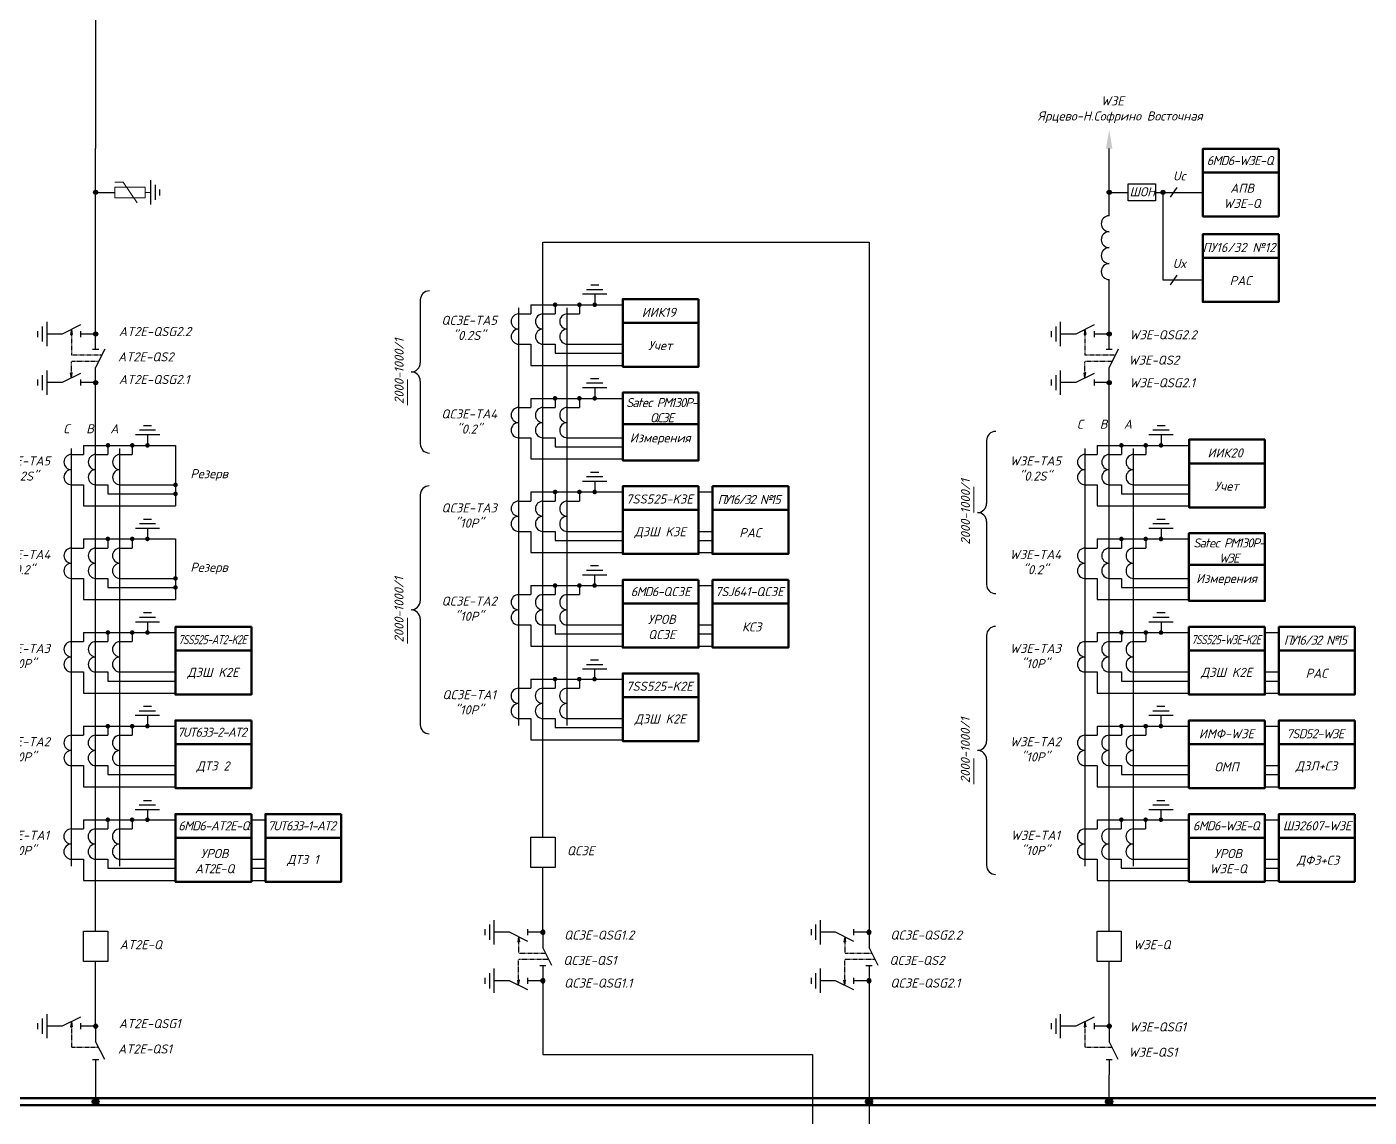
# Model space of a CAD drawing. Header units: millimetres. Extents: x -4534 to -456, y 3875 to 4716.
# Drawn here: x -2888 to -2600.5, y 4025.2 to 4258.8 of the extents above; entities that cross this region are included whole.
import ezdxf
from ezdxf.enums import TextEntityAlignment as Align

# ---------------------------------------------------------------- set-up
doc = ezdxf.new("R2010")
doc.units = ezdxf.units.MM
doc.linetypes.add('HIDDEN2', pattern=[0.1875, 0.125, -0.0625])
for name, color, linetype in [('Измерения АСУТП', 80, 'Continuous'), ('пусков-компл', 7, 'Continuous'), ('РАС АСУТП', 50, 'Continuous')]:
    doc.layers.add(name, color=color, linetype=linetype)
doc.styles.add('ГОСТ 3.0', font='isocpeur.ttf', dxfattribs={"oblique": 15, "height": 3})

# ---------------------------------------------------------------- blocks, each defined once
blk = doc.blocks.new('*U40')
for p, q in [((0, 0), (5, 0)), ((11, 3), (5, 0)), ((11, -1), (11, 1)), ((11, 0), (16, 0))]:
    blk.add_line(p, q)
blk = doc.blocks.new('Точка')
h = blk.add_hatch(color=256)
edge = h.paths.add_edge_path()
edge.add_arc((0, 0), 0.691, 0, 360)
blk.add_circle((0, 0), 0.691)
blk = doc.blocks.new('*U41')
for p, q in [((0, 0), (5, 0)), ((11, 3), (5, 0)), ((11, -1), (11, 1)), ((11, 0), (16, 0))]:
    blk.add_line(p, q)
blk = doc.blocks.new('*U42')
for p, q in [((0, 0), (5, 0)), ((11, 3), (5, 0)), ((11, -1), (11, 1)), ((11, 0), (16, 0))]:
    blk.add_line(p, q)
blk = doc.blocks.new('*U43')
for p, q in [((0, 0), (5, 0)), ((11, 3), (5, 0)), ((11, -1), (11, 1)), ((11, 0), (16, 0))]:
    blk.add_line(p, q)
blk = doc.blocks.new('*U45')
for p, q in [((0, 0), (5, 0)), ((11, 3), (5, 0)), ((11, -1), (11, 1)), ((11, 0), (16, 0))]:
    blk.add_line(p, q)
blk = doc.blocks.new('*U44')
for p, q in [((0, 0), (5, 0)), ((11, 3), (5, 0)), ((11, -1), (11, 1)), ((11, 0), (16, 0))]:
    blk.add_line(p, q)

msp = doc.modelspace()

# ---------------------------------------------------------------- hatches: boundary and pattern name
for points in [[(-2878.6, 4192.88), (-2878.43, 4192.88), (-2878.26, 4192.88), (-2878.43, 4193.97)], [(-2661.55, 4192.88), (-2661.38, 4192.88), (-2661.21, 4192.88), (-2661.38, 4193.97)], [(-2878.43, 4183.57), (-2878.26, 4184.65), (-2878.43, 4184.65), (-2878.6, 4184.65)], [(-2661.38, 4183.57), (-2661.21, 4184.65), (-2661.38, 4184.65), (-2661.55, 4184.65)], [(-2782.66, 4063.88), (-2782.49, 4062.79), (-2782.66, 4062.79), (-2782.83, 4062.79)], [(-2712.81, 4063.88), (-2712.64, 4062.79), (-2712.81, 4062.79), (-2712.98, 4062.79)], [(-2782.83, 4054.56), (-2782.66, 4054.56), (-2782.49, 4054.56), (-2782.66, 4053.48)], [(-2712.98, 4054.56), (-2712.81, 4054.56), (-2712.64, 4054.56), (-2712.81, 4053.48)], [(-2878.6, 4044.62), (-2878.43, 4044.62), (-2878.26, 4044.62), (-2878.43, 4045.71)], [(-2661.55, 4044.62), (-2661.38, 4044.62), (-2661.21, 4044.62), (-2661.38, 4045.71)]]:
    msp.add_hatch(color=0).paths.add_polyline_path(points)
at = {"linetype": 'HIDDEN2'}
for points in [[(-2872.46, 4028.56, 1), (-2874, 4028.56, 1)], [(-2706.84, 4028.56, 1), (-2708.38, 4028.56, 1)], [(-2706.84, 4028.56, 1), (-2708.38, 4028.56, 1)], [(-2706.84, 4028.56, 1), (-2708.38, 4028.56, 1)], [(-2655.41, 4028.56, 1), (-2656.95, 4028.56, 1)]]:
    msp.add_hatch(color=0, dxfattribs=at).paths.add_polyline_path(points)

# ---------------------------------------------------------------- linework, layer by layer
at = {"color": 0}
for p, q in [((-2873.23, 4267.92), (-2873.23, 4232.71)), ((-2873.23, 4192.99), (-2873.23, 4232.71)), ((-2656.18, 4218.34), (-2656.18, 4232.71)), ((-2873.23, 4223.34), (-2869.14, 4223.34)), ((-2656.18, 4223.34), (-2652.09, 4223.34)), ((-2646.25, 4223.34), (-2636.11, 4223.34)), ((-2643.08, 4222.32), (-2641.65, 4224.36)), ((-2777.46, 4085.19), (-2777.46, 4212.71)), ((-2777.46, 4212.71), (-2707.61, 4212.71)), ((-2707.61, 4212.71), (-2707.61, 4064.85)), ((-2656.18, 4192.99), (-2656.18, 4204.66)), ((-2766.35, 4201.52), (-2766.35, 4199.27)), ((-2782.63, 4197.32), (-2780.03, 4197.32)), ((-2777.43, 4197.32), (-2774.83, 4197.32)), ((-2772.23, 4197.32), (-2769.63, 4197.32)), ((-2876.48, 4194.94), (-2880.38, 4192.99)), ((-2659.43, 4194.94), (-2663.33, 4192.99)), ((-2880.38, 4192.99), (-2883.63, 4192.99)), ((-2878.43, 4193.97), (-2878.6, 4192.88)), ((-2878.6, 4192.88), (-2878.43, 4192.88)), ((-2878.43, 4193.97), (-2878.26, 4192.88)), ((-2878.26, 4192.88), (-2878.43, 4192.88)), ((-2876.48, 4193.64), (-2876.48, 4192.34)), ((-2873.23, 4192.99), (-2876.48, 4192.99)), ((-2663.33, 4192.99), (-2666.58, 4192.99)), ((-2661.38, 4193.97), (-2661.55, 4192.88)), ((-2661.55, 4192.88), (-2661.38, 4192.88)), ((-2661.38, 4193.97), (-2661.21, 4192.88)), ((-2661.21, 4192.88), (-2661.38, 4192.88)), ((-2659.43, 4193.64), (-2659.43, 4192.34)), ((-2656.18, 4192.99), (-2659.43, 4192.99)), ((-2782.63, 4190.82), (-2780.03, 4190.82)), ((-2780.03, 4190.82), (-2780.03, 4186.28)), ((-2777.43, 4190.82), (-2774.83, 4190.82)), ((-2774.83, 4190.82), (-2774.83, 4188.89)), ((-2772.23, 4190.82), (-2760.37, 4190.82)), ((-2780.03, 4186.28), (-2760.37, 4186.28)), ((-2880.38, 4182.59), (-2883.63, 4182.59)), ((-2876.48, 4184.54), (-2880.38, 4182.59)), ((-2878.43, 4183.57), (-2878.6, 4184.65)), ((-2878.6, 4184.65), (-2878.43, 4184.65)), ((-2878.43, 4183.57), (-2878.26, 4184.65)), ((-2878.26, 4184.65), (-2878.43, 4184.65)), ((-2876.48, 4183.24), (-2876.48, 4181.94)), ((-2873.23, 4182.59), (-2876.48, 4182.59)), ((-2873.23, 4065.07), (-2873.23, 4182.59)), ((-2663.33, 4182.59), (-2666.58, 4182.59)), ((-2659.43, 4184.54), (-2663.33, 4182.59)), ((-2661.38, 4183.57), (-2661.55, 4184.65)), ((-2661.55, 4184.65), (-2661.38, 4184.65)), ((-2661.38, 4183.57), (-2661.21, 4184.65)), ((-2661.21, 4184.65), (-2661.38, 4184.65)), ((-2659.43, 4183.24), (-2659.43, 4181.94)), ((-2656.18, 4182.59), (-2659.43, 4182.59)), ((-2656.18, 4065.07), (-2656.18, 4182.59)), ((-2766.36, 4181.47), (-2766.36, 4179.22)), ((-2782.64, 4177.27), (-2780.04, 4177.27)), ((-2777.44, 4177.27), (-2774.84, 4177.27)), ((-2772.24, 4177.27), (-2769.64, 4177.27)), ((-2862.12, 4171.4), (-2862.12, 4169.15)), ((-2645.07, 4171.4), (-2645.07, 4169.15)), ((-2856.14, 4169.15), (-2856.14, 4156.16)), ((-2782.64, 4170.77), (-2780.04, 4170.77)), ((-2780.04, 4170.77), (-2780.04, 4166.23)), ((-2777.44, 4170.77), (-2774.84, 4170.77)), ((-2774.84, 4170.77), (-2774.84, 4168.84)), ((-2772.24, 4170.77), (-2760.38, 4170.77)), ((-2878.4, 4167.2), (-2875.8, 4167.2)), ((-2873.2, 4167.2), (-2870.6, 4167.2)), ((-2868, 4167.2), (-2865.4, 4167.2)), ((-2780.04, 4166.23), (-2760.38, 4166.23)), ((-2661.35, 4167.2), (-2658.75, 4167.2)), ((-2656.15, 4167.2), (-2653.55, 4167.2)), ((-2650.95, 4167.2), (-2648.35, 4167.2)), ((-2878.4, 4160.7), (-2875.8, 4160.7)), ((-2875.8, 4160.7), (-2875.8, 4156.16)), ((-2873.2, 4160.7), (-2870.6, 4160.7)), ((-2870.6, 4160.7), (-2870.6, 4158.77)), ((-2868, 4160.7), (-2856.14, 4160.7)), ((-2766.36, 4161.42), (-2766.36, 4159.17)), ((-2661.35, 4160.7), (-2658.75, 4160.7)), ((-2658.75, 4160.7), (-2658.75, 4156.16)), ((-2656.15, 4160.7), (-2653.55, 4160.7)), ((-2653.55, 4160.7), (-2653.55, 4158.77)), ((-2650.95, 4160.7), (-2639.09, 4160.7)), ((-2782.64, 4157.22), (-2780.04, 4157.22)), ((-2777.44, 4157.22), (-2774.84, 4157.22)), ((-2772.24, 4157.22), (-2769.64, 4157.22)), ((-2875.8, 4156.16), (-2856.14, 4156.16)), ((-2658.75, 4156.16), (-2639.09, 4156.16)), ((-2862.13, 4151.35), (-2862.13, 4149.1)), ((-2645.08, 4151.35), (-2645.08, 4149.1)), ((-2856.15, 4149.1), (-2856.15, 4136.11)), ((-2782.64, 4150.72), (-2780.04, 4150.72)), ((-2780.04, 4150.72), (-2780.04, 4146.18)), ((-2777.44, 4150.72), (-2774.84, 4150.72)), ((-2774.84, 4150.72), (-2774.84, 4148.79)), ((-2772.24, 4150.72), (-2760.38, 4150.72)), ((-2878.41, 4147.15), (-2875.81, 4147.15)), ((-2873.21, 4147.15), (-2870.61, 4147.15)), ((-2868.01, 4147.15), (-2865.41, 4147.15)), ((-2780.04, 4146.18), (-2760.38, 4146.18)), ((-2661.36, 4147.15), (-2658.76, 4147.15)), ((-2656.16, 4147.15), (-2653.56, 4147.15)), ((-2650.96, 4147.15), (-2648.36, 4147.15)), ((-2878.41, 4140.65), (-2875.81, 4140.65)), ((-2875.81, 4140.65), (-2875.81, 4136.11)), ((-2873.21, 4140.65), (-2870.61, 4140.65)), ((-2870.61, 4140.65), (-2870.61, 4138.72)), ((-2868.01, 4140.65), (-2856.15, 4140.65)), ((-2766.37, 4141.37), (-2766.37, 4139.12)), ((-2661.36, 4140.65), (-2658.76, 4140.65)), ((-2658.76, 4140.65), (-2658.76, 4136.11)), ((-2656.16, 4140.65), (-2653.56, 4140.65)), ((-2653.56, 4140.65), (-2653.56, 4138.72)), ((-2650.96, 4140.65), (-2639.1, 4140.65)), ((-2782.64, 4137.17), (-2780.04, 4137.17)), ((-2777.45, 4137.17), (-2774.85, 4137.17)), ((-2772.24, 4137.17), (-2769.64, 4137.17)), ((-2744.12, 4139.12), (-2741.12, 4139.12)), ((-2875.81, 4136.11), (-2856.15, 4136.11)), ((-2658.76, 4136.11), (-2639.1, 4136.11)), ((-2862.13, 4131.3), (-2862.13, 4129.05)), ((-2645.08, 4131.3), (-2645.08, 4129.05)), ((-2782.64, 4130.67), (-2780.04, 4130.67)), ((-2780.04, 4130.67), (-2780.04, 4126.13)), ((-2777.45, 4130.67), (-2774.85, 4130.67)), ((-2774.85, 4130.67), (-2774.85, 4128.74)), ((-2772.24, 4130.67), (-2760.39, 4130.67)), ((-2744.12, 4130.67), (-2741.12, 4130.67)), ((-2744.12, 4128.74), (-2741.12, 4128.74)), ((-2878.41, 4127.1), (-2875.81, 4127.1)), ((-2873.21, 4127.1), (-2870.61, 4127.1)), ((-2868.01, 4127.1), (-2865.41, 4127.1)), ((-2780.04, 4126.13), (-2760.39, 4126.13)), ((-2744.12, 4126.13), (-2741.12, 4126.13)), ((-2661.36, 4127.1), (-2658.76, 4127.1)), ((-2656.16, 4127.1), (-2653.56, 4127.1)), ((-2650.96, 4127.1), (-2648.36, 4127.1)), ((-2878.41, 4120.6), (-2875.81, 4120.6)), ((-2875.81, 4120.6), (-2875.81, 4116.06)), ((-2873.21, 4120.6), (-2870.61, 4120.6)), ((-2870.61, 4120.6), (-2870.61, 4118.67)), ((-2868.01, 4120.6), (-2856.15, 4120.6)), ((-2766.38, 4121.18), (-2766.38, 4119.07)), ((-2661.36, 4120.6), (-2658.76, 4120.6)), ((-2658.76, 4120.6), (-2658.76, 4116.06)), ((-2656.16, 4120.6), (-2653.56, 4120.6)), ((-2653.56, 4120.6), (-2653.56, 4118.67)), ((-2650.96, 4120.6), (-2639.1, 4120.6)), ((-2782.65, 4117.12), (-2780.05, 4117.12)), ((-2777.46, 4117.12), (-2774.86, 4117.12)), ((-2772.25, 4117.12), (-2769.65, 4117.12)), ((-2875.81, 4116.06), (-2856.15, 4116.06)), ((-2658.76, 4116.06), (-2639.1, 4116.06)), ((-2862.14, 4111.25), (-2862.14, 4109)), ((-2645.09, 4111.25), (-2645.09, 4109)), ((-2782.65, 4110.62), (-2780.05, 4110.62)), ((-2780.05, 4110.62), (-2780.05, 4106.08)), ((-2777.46, 4110.62), (-2774.86, 4110.62)), ((-2774.86, 4110.62), (-2774.86, 4108.69)), ((-2772.25, 4110.62), (-2760.39, 4110.62)), ((-2622.84, 4109), (-2619.84, 4109)), ((-2878.42, 4107.05), (-2875.82, 4107.05)), ((-2873.22, 4107.05), (-2870.62, 4107.05)), ((-2868.02, 4107.05), (-2865.42, 4107.05)), ((-2780.05, 4106.08), (-2760.39, 4106.08)), ((-2661.36, 4107.05), (-2658.76, 4107.05)), ((-2656.17, 4107.05), (-2653.57, 4107.05)), ((-2650.96, 4107.05), (-2648.36, 4107.05)), ((-2878.42, 4100.55), (-2875.82, 4100.55)), ((-2875.82, 4100.55), (-2875.82, 4096.01)), ((-2873.22, 4100.55), (-2870.62, 4100.55)), ((-2870.62, 4100.55), (-2870.62, 4098.62)), ((-2868.02, 4100.55), (-2856.16, 4100.55)), ((-2661.36, 4100.55), (-2658.76, 4100.55)), ((-2658.76, 4100.55), (-2658.76, 4096.01)), ((-2656.17, 4100.55), (-2653.57, 4100.55)), ((-2653.57, 4100.55), (-2653.57, 4098.62)), ((-2650.96, 4100.55), (-2639.1, 4100.55)), ((-2622.84, 4100.55), (-2619.84, 4100.55)), ((-2622.84, 4098.62), (-2619.84, 4098.62)), ((-2875.82, 4096.01), (-2856.16, 4096.01)), ((-2658.76, 4096.01), (-2639.1, 4096.01)), ((-2622.84, 4096.01), (-2619.84, 4096.01)), ((-2862.15, 4091.06), (-2862.15, 4088.95)), ((-2645.1, 4091.06), (-2645.1, 4088.95)), ((-2839.89, 4088.95), (-2836.89, 4088.95)), ((-2622.84, 4088.95), (-2619.84, 4088.95)), ((-2878.43, 4087), (-2875.83, 4087)), ((-2873.23, 4087), (-2870.63, 4087)), ((-2868.03, 4087), (-2865.43, 4087)), ((-2780.06, 4085.19), (-2774.86, 4085.19)), ((-2780.06, 4078.69), (-2780.06, 4085.19)), ((-2774.86, 4085.19), (-2774.86, 4078.69)), ((-2661.37, 4087), (-2658.77, 4087)), ((-2656.18, 4087), (-2653.58, 4087)), ((-2650.97, 4087), (-2648.37, 4087)), ((-2878.43, 4080.5), (-2875.83, 4080.5)), ((-2875.83, 4080.5), (-2875.83, 4075.96)), ((-2873.23, 4080.5), (-2870.63, 4080.5)), ((-2870.63, 4080.5), (-2870.63, 4078.57)), ((-2868.03, 4080.5), (-2856.17, 4080.5)), ((-2839.89, 4080.5), (-2836.89, 4080.5)), ((-2661.37, 4080.5), (-2658.77, 4080.5)), ((-2658.77, 4080.5), (-2658.77, 4075.96)), ((-2656.18, 4080.5), (-2653.58, 4080.5)), ((-2653.58, 4080.5), (-2653.58, 4078.57)), ((-2650.97, 4080.5), (-2639.11, 4080.5)), ((-2622.84, 4080.5), (-2619.84, 4080.5)), ((-2839.89, 4078.57), (-2836.89, 4078.57)), ((-2774.86, 4078.69), (-2780.06, 4078.69)), ((-2777.46, 4064.85), (-2777.46, 4078.69)), ((-2622.84, 4078.57), (-2619.84, 4078.57)), ((-2875.83, 4075.96), (-2856.17, 4075.96)), ((-2839.89, 4075.96), (-2836.89, 4075.96)), ((-2658.77, 4075.96), (-2639.11, 4075.96)), ((-2622.84, 4075.96), (-2619.84, 4075.96)), ((-2875.83, 4065.07), (-2870.63, 4065.07)), ((-2875.83, 4058.57), (-2875.83, 4065.07)), ((-2870.63, 4065.07), (-2870.63, 4058.57)), ((-2784.61, 4064.85), (-2787.86, 4064.85)), ((-2780.71, 4062.9), (-2784.61, 4064.85)), ((-2780.71, 4064.2), (-2780.71, 4065.5)), ((-2777.46, 4064.85), (-2780.71, 4064.85)), ((-2714.76, 4064.85), (-2718.01, 4064.85)), ((-2710.86, 4062.9), (-2714.76, 4064.85)), ((-2710.86, 4064.2), (-2710.86, 4065.5)), ((-2707.61, 4064.85), (-2710.86, 4064.85)), ((-2658.78, 4065.07), (-2653.58, 4065.07)), ((-2658.78, 4058.57), (-2658.78, 4065.07)), ((-2653.58, 4065.07), (-2653.58, 4058.57)), ((-2782.66, 4063.88), (-2782.83, 4062.79)), ((-2782.83, 4062.79), (-2782.66, 4062.79)), ((-2782.66, 4063.88), (-2782.49, 4062.79)), ((-2782.49, 4062.79), (-2782.66, 4062.79)), ((-2712.81, 4063.88), (-2712.98, 4062.79)), ((-2712.98, 4062.79), (-2712.81, 4062.79)), ((-2712.81, 4063.88), (-2712.64, 4062.79)), ((-2712.64, 4062.79), (-2712.81, 4062.79)), ((-2870.63, 4058.57), (-2875.83, 4058.57)), ((-2873.23, 4044.73), (-2873.23, 4058.57)), ((-2653.58, 4058.57), (-2658.78, 4058.57)), ((-2656.18, 4044.73), (-2656.18, 4058.57)), ((-2784.61, 4054.45), (-2787.86, 4054.45)), ((-2780.71, 4052.5), (-2784.61, 4054.45)), ((-2782.66, 4053.48), (-2782.83, 4054.56)), ((-2782.83, 4054.56), (-2782.66, 4054.56)), ((-2782.66, 4053.48), (-2782.49, 4054.56)), ((-2782.49, 4054.56), (-2782.66, 4054.56)), ((-2780.71, 4053.8), (-2780.71, 4055.1)), ((-2777.46, 4054.45), (-2780.71, 4054.45)), ((-2777.46, 4054.45), (-2777.46, 4038.68)), ((-2714.76, 4054.45), (-2718.01, 4054.45)), ((-2710.86, 4052.5), (-2714.76, 4054.45)), ((-2712.81, 4053.48), (-2712.98, 4054.56)), ((-2712.98, 4054.56), (-2712.81, 4054.56)), ((-2712.81, 4053.48), (-2712.64, 4054.56)), ((-2712.64, 4054.56), (-2712.81, 4054.56)), ((-2710.86, 4053.8), (-2710.86, 4055.1)), ((-2707.61, 4054.45), (-2710.86, 4054.45)), ((-2707.61, 4054.45), (-2707.61, 4028.56)), ((-2880.38, 4044.73), (-2883.63, 4044.73)), ((-2876.48, 4046.68), (-2880.38, 4044.73)), ((-2878.43, 4045.71), (-2878.6, 4044.62)), ((-2878.6, 4044.62), (-2878.43, 4044.62)), ((-2878.43, 4045.71), (-2878.26, 4044.62)), ((-2878.26, 4044.62), (-2878.43, 4044.62)), ((-2876.48, 4045.38), (-2876.48, 4044.08)), ((-2873.23, 4044.73), (-2876.48, 4044.73)), ((-2663.33, 4044.73), (-2666.58, 4044.73)), ((-2659.43, 4046.68), (-2663.33, 4044.73)), ((-2661.38, 4045.71), (-2661.55, 4044.62)), ((-2661.55, 4044.62), (-2661.38, 4044.62)), ((-2661.38, 4045.71), (-2661.21, 4044.62)), ((-2661.21, 4044.62), (-2661.38, 4044.62)), ((-2659.43, 4045.38), (-2659.43, 4044.08)), ((-2656.18, 4044.73), (-2659.43, 4044.73)), ((-2777.46, 4038.68), (-2719.73, 4038.68)), ((-2719.73, 4038.68), (-2719.73, 3956.68)), ((-2873.23, 4034.33), (-2873.23, 4028.56)), ((-2656.18, 4028.56), (-2656.18, 4034.33)), ((-2707.61, 4028.56), (-2707.61, 4012.74))]:
    msp.add_line(p, q, dxfattribs=at)
at = {"color": 0, "lineweight": 25, "ltscale": 0.25}
for p, q in [((-2861.48, 4225.94), (-2861.48, 4220.74)), ((-2860.5, 4224.97), (-2860.5, 4221.72)), ((-2859.53, 4223.99), (-2859.53, 4222.69)), ((-2884.61, 4191.37), (-2884.61, 4194.62)), ((-2883.63, 4190.39), (-2883.63, 4195.59)), ((-2667.55, 4191.37), (-2667.55, 4194.62)), ((-2666.58, 4190.39), (-2666.58, 4195.59)), ((-2885.58, 4192.34), (-2885.58, 4193.64)), ((-2668.53, 4192.34), (-2668.53, 4193.64)), ((-2885.58, 4181.94), (-2885.58, 4183.24)), ((-2884.61, 4180.97), (-2884.61, 4184.22)), ((-2883.63, 4179.99), (-2883.63, 4185.19)), ((-2668.53, 4181.94), (-2668.53, 4183.24)), ((-2667.55, 4180.97), (-2667.55, 4184.22)), ((-2666.58, 4179.99), (-2666.58, 4185.19)), ((-2789.81, 4064.2), (-2789.81, 4065.5)), ((-2788.84, 4063.23), (-2788.84, 4066.48)), ((-2787.86, 4062.25), (-2787.86, 4067.45)), ((-2719.96, 4064.2), (-2719.96, 4065.5)), ((-2718.98, 4063.23), (-2718.98, 4066.48)), ((-2718.01, 4062.25), (-2718.01, 4067.45)), ((-2788.84, 4052.83), (-2788.84, 4056.08)), ((-2787.86, 4051.85), (-2787.86, 4057.05)), ((-2718.98, 4052.83), (-2718.98, 4056.08)), ((-2718.01, 4051.85), (-2718.01, 4057.05)), ((-2789.81, 4053.8), (-2789.81, 4055.1)), ((-2719.96, 4053.8), (-2719.96, 4055.1)), ((-2885.58, 4044.08), (-2885.58, 4045.38)), ((-2884.61, 4043.11), (-2884.61, 4046.36)), ((-2883.63, 4042.13), (-2883.63, 4047.33)), ((-2668.53, 4044.08), (-2668.53, 4045.38)), ((-2667.55, 4043.11), (-2667.55, 4046.36)), ((-2666.58, 4042.13), (-2666.58, 4047.33))]:
    msp.add_line(p, q, dxfattribs=at)
at = {"color": 0, "lineweight": 18}
for p, q in [((-2862.66, 4224.48), (-2869.14, 4224.48)), ((-2869.14, 4222.2), (-2869.14, 4224.48)), ((-2867.35, 4225.55), (-2869.12, 4225.55)), ((-2867.35, 4225.55), (-2869.12, 4225.55)), ((-2864.32, 4221.08), (-2867.35, 4225.55)), ((-2862.66, 4222.2), (-2862.66, 4224.48)), ((-2862.66, 4223.34), (-2861.48, 4223.34)), ((-2862.66, 4222.2), (-2869.14, 4222.2))]:
    msp.add_line(p, q, dxfattribs=at)
at = {"color": 0, "ltscale": 0.25}
for p, q in [((-2765.49, 4203.47), (-2767.22, 4203.47)), ((-2803.71, 4200.3), (-2803.71, 4186.83)), ((-2763.75, 4201.52), (-2768.95, 4201.52)), ((-2764.62, 4202.49), (-2768.09, 4202.49)), ((-2782.64, 4109.15), (-2782.64, 4198.63)), ((-2780.03, 4199.27), (-2780.03, 4197.32)), ((-2780.03, 4199.27), (-2760.37, 4199.27)), ((-2774.83, 4199.27), (-2774.83, 4197.32)), ((-2772.24, 4109.15), (-2772.24, 4198.63)), ((-2769.63, 4199.27), (-2769.63, 4197.32)), ((-2774.83, 4188.89), (-2760.37, 4188.89)), ((-2803.71, 4182.93), (-2803.71, 4169.46)), ((-2765.5, 4183.42), (-2767.23, 4183.42)), ((-2763.76, 4181.47), (-2768.96, 4181.47)), ((-2764.63, 4182.44), (-2768.1, 4182.44)), ((-2780.04, 4179.22), (-2780.04, 4177.27)), ((-2780.04, 4179.22), (-2760.38, 4179.22)), ((-2774.84, 4179.22), (-2774.84, 4177.27)), ((-2769.64, 4179.22), (-2769.64, 4177.27)), ((-2859.52, 4171.4), (-2864.72, 4171.4)), ((-2860.39, 4172.37), (-2863.86, 4172.37)), ((-2861.26, 4173.35), (-2862.99, 4173.35)), ((-2642.47, 4171.4), (-2647.67, 4171.4)), ((-2643.34, 4172.37), (-2646.81, 4172.37)), ((-2644.21, 4173.35), (-2645.94, 4173.35)), ((-2878.42, 4079.03), (-2878.42, 4168.51)), ((-2875.8, 4169.15), (-2875.8, 4167.2)), ((-2875.8, 4169.15), (-2856.14, 4169.15)), ((-2870.6, 4169.15), (-2870.6, 4167.2)), ((-2868.02, 4079.03), (-2868.02, 4168.51)), ((-2865.4, 4169.15), (-2865.4, 4167.2)), ((-2774.84, 4168.84), (-2760.38, 4168.84)), ((-2682.43, 4170.18), (-2682.43, 4156.71)), ((-2661.36, 4079.03), (-2661.36, 4168.51)), ((-2658.75, 4169.15), (-2658.75, 4167.2)), ((-2658.75, 4169.15), (-2639.09, 4169.15)), ((-2653.55, 4169.15), (-2653.55, 4167.2)), ((-2650.96, 4079.03), (-2650.96, 4168.51)), ((-2648.35, 4169.15), (-2648.35, 4167.2)), ((-2765.5, 4163.37), (-2767.23, 4163.37)), ((-2763.76, 4161.42), (-2768.96, 4161.42)), ((-2764.63, 4162.39), (-2768.1, 4162.39)), ((-2870.6, 4158.77), (-2856.14, 4158.77)), ((-2803.73, 4158.53), (-2803.73, 4135.87)), ((-2780.04, 4159.17), (-2780.04, 4157.22)), ((-2780.04, 4159.17), (-2760.38, 4159.17)), ((-2774.84, 4159.17), (-2774.84, 4157.22)), ((-2769.64, 4159.17), (-2769.64, 4157.22)), ((-2653.55, 4158.77), (-2639.09, 4158.77)), ((-2859.53, 4151.35), (-2864.73, 4151.35)), ((-2860.4, 4152.32), (-2863.87, 4152.32)), ((-2861.27, 4153.3), (-2863, 4153.3)), ((-2682.43, 4152.81), (-2682.43, 4139.34)), ((-2642.48, 4151.35), (-2647.68, 4151.35)), ((-2643.35, 4152.32), (-2646.82, 4152.32)), ((-2644.22, 4153.3), (-2645.95, 4153.3)), ((-2875.81, 4149.1), (-2875.81, 4147.15)), ((-2875.81, 4149.1), (-2856.15, 4149.1)), ((-2870.61, 4149.1), (-2870.61, 4147.15)), ((-2865.41, 4149.1), (-2865.41, 4147.15)), ((-2774.84, 4148.79), (-2760.38, 4148.79)), ((-2658.76, 4149.1), (-2658.76, 4147.15)), ((-2658.76, 4149.1), (-2639.1, 4149.1)), ((-2653.56, 4149.1), (-2653.56, 4147.15)), ((-2648.36, 4149.1), (-2648.36, 4147.15)), ((-2764.64, 4142.34), (-2768.11, 4142.34)), ((-2765.51, 4143.32), (-2767.24, 4143.32)), ((-2763.77, 4141.37), (-2768.97, 4141.37)), ((-2870.61, 4138.72), (-2856.15, 4138.72)), ((-2780.04, 4139.12), (-2780.04, 4137.17)), ((-2780.04, 4139.12), (-2760.39, 4139.12)), ((-2774.85, 4139.12), (-2774.85, 4137.17)), ((-2769.64, 4139.12), (-2769.64, 4137.17)), ((-2653.56, 4138.72), (-2639.1, 4138.72)), ((-2859.53, 4131.3), (-2864.73, 4131.3)), ((-2860.4, 4132.28), (-2863.87, 4132.28)), ((-2861.27, 4133.25), (-2863, 4133.25)), ((-2803.73, 4131.97), (-2803.73, 4109.31)), ((-2642.48, 4131.3), (-2647.68, 4131.3)), ((-2643.35, 4132.28), (-2646.82, 4132.28)), ((-2644.22, 4133.25), (-2645.95, 4133.25)), ((-2875.81, 4129.05), (-2875.81, 4127.1)), ((-2875.81, 4129.05), (-2856.15, 4129.05)), ((-2870.61, 4129.05), (-2870.61, 4127.1)), ((-2865.41, 4129.05), (-2865.41, 4127.1)), ((-2774.85, 4128.74), (-2760.39, 4128.74)), ((-2682.45, 4128.41), (-2682.45, 4105.75)), ((-2658.76, 4129.05), (-2658.76, 4127.1)), ((-2658.76, 4129.05), (-2639.1, 4129.05)), ((-2653.56, 4129.05), (-2653.56, 4127.1)), ((-2648.36, 4129.05), (-2648.36, 4127.1)), ((-2764.65, 4122.16), (-2768.11, 4122.16)), ((-2765.51, 4123.13), (-2767.25, 4123.13)), ((-2763.78, 4121.18), (-2768.98, 4121.18)), ((-2870.61, 4118.67), (-2856.15, 4118.67)), ((-2780.05, 4119.07), (-2780.05, 4117.12)), ((-2780.05, 4119.07), (-2760.39, 4119.07)), ((-2774.86, 4119.07), (-2774.86, 4117.12)), ((-2769.65, 4119.07), (-2769.65, 4117.12)), ((-2653.56, 4118.67), (-2639.1, 4118.67)), ((-2859.54, 4111.25), (-2864.74, 4111.25)), ((-2860.41, 4112.23), (-2863.88, 4112.23)), ((-2861.28, 4113.2), (-2863.01, 4113.2)), ((-2642.49, 4111.25), (-2647.69, 4111.25)), ((-2643.36, 4112.23), (-2646.83, 4112.23)), ((-2644.23, 4113.2), (-2645.96, 4113.2)), ((-2875.82, 4109), (-2875.82, 4107.05)), ((-2875.82, 4109), (-2856.16, 4109)), ((-2870.62, 4109), (-2870.62, 4107.05)), ((-2865.42, 4109), (-2865.42, 4107.05)), ((-2774.86, 4108.69), (-2760.39, 4108.69)), ((-2658.76, 4109), (-2658.76, 4107.05)), ((-2658.76, 4109), (-2639.1, 4109)), ((-2653.57, 4109), (-2653.57, 4107.05)), ((-2648.36, 4109), (-2648.36, 4107.05)), ((-2682.45, 4101.85), (-2682.45, 4079.19)), ((-2870.62, 4098.62), (-2856.16, 4098.62)), ((-2653.57, 4098.62), (-2639.1, 4098.62)), ((-2859.55, 4091.06), (-2864.75, 4091.06)), ((-2860.42, 4092.04), (-2863.89, 4092.04)), ((-2861.29, 4093.01), (-2863.02, 4093.01)), ((-2642.5, 4091.06), (-2647.7, 4091.06)), ((-2643.37, 4092.04), (-2646.83, 4092.04)), ((-2644.23, 4093.01), (-2645.97, 4093.01)), ((-2875.83, 4088.95), (-2875.83, 4087)), ((-2875.83, 4088.95), (-2856.17, 4088.95)), ((-2870.63, 4088.95), (-2870.63, 4087)), ((-2865.43, 4088.95), (-2865.43, 4087)), ((-2658.77, 4088.95), (-2658.77, 4087)), ((-2658.77, 4088.95), (-2639.11, 4088.95)), ((-2653.58, 4088.95), (-2653.58, 4087)), ((-2648.37, 4088.95), (-2648.37, 4087)), ((-2870.63, 4078.57), (-2856.17, 4078.57)), ((-2653.58, 4078.57), (-2639.11, 4078.57))]:
    msp.add_line(p, q, dxfattribs=at)
at = {"color": 0, "linetype": 'HIDDEN2'}
for p, q in [((-2878.43, 4192.88), (-2878.43, 4188.44)), ((-2661.38, 4192.88), (-2661.38, 4188.44)), ((-2871.93, 4188.44), (-2878.43, 4188.44)), ((-2654.88, 4188.44), (-2661.38, 4188.44)), ((-2878.43, 4184.65), (-2878.43, 4187.14)), ((-2872.58, 4187.14), (-2878.43, 4187.14)), ((-2661.38, 4184.65), (-2661.38, 4187.14)), ((-2655.53, 4187.14), (-2661.38, 4187.14)), ((-2782.66, 4062.79), (-2782.66, 4060.3)), ((-2712.81, 4062.79), (-2712.81, 4060.3)), ((-2776.81, 4060.3), (-2782.66, 4060.3)), ((-2782.66, 4054.56), (-2782.66, 4059)), ((-2776.16, 4059), (-2782.66, 4059)), ((-2706.96, 4060.3), (-2712.81, 4060.3)), ((-2712.81, 4054.56), (-2712.81, 4059)), ((-2706.31, 4059), (-2712.81, 4059)), ((-2878.43, 4044.62), (-2878.43, 4040.18)), ((-2661.38, 4044.62), (-2661.38, 4040.18)), ((-2872.58, 4040.18), (-2878.43, 4040.18)), ((-2655.53, 4040.18), (-2661.38, 4040.18))]:
    msp.add_line(p, q, dxfattribs=at)
at = {"color": 0, "lineweight": 20}
for p, q in [((-2806.43, 4183.28), (-2806.43, 4177.78)), ((-2685.15, 4160.3), (-2685.15, 4154.8)), ((-2806.45, 4132.17), (-2806.45, 4126.67)), ((-2685.17, 4102.05), (-2685.17, 4096.55))]:
    msp.add_line(p, q, dxfattribs=at)
at = {"color": 0, "lineweight": 50}
for p, q in [((-3074.63, 4029.33), (-2443.08, 4029.33)), ((-2443.08, 4027.79), (-3074.63, 4027.79))]:
    msp.add_line(p, q, dxfattribs=at)
at = {"color": 0, "lineweight": 50, "ltscale": 0.25}
for points in [[(-2619.86, 4232.68), (-2636.11, 4232.68), (-2636.11, 4227.6), (-2619.86, 4227.6)], [(-2619.86, 4227.6), (-2636.11, 4227.6), (-2636.11, 4218.19), (-2619.86, 4218.19)], [(-2744.11, 4200.49), (-2760.36, 4200.49), (-2760.36, 4195.41), (-2744.11, 4195.41)], [(-2744.11, 4195.41), (-2760.36, 4195.41), (-2760.36, 4185.99), (-2744.11, 4185.99)], [(-2622.83, 4170.37), (-2639.08, 4170.37), (-2639.08, 4165.29), (-2622.83, 4165.29)], [(-2622.83, 4165.29), (-2639.08, 4165.29), (-2639.08, 4155.87), (-2622.83, 4155.87)], [(-2744.12, 4160.39), (-2760.37, 4160.39), (-2760.37, 4155.31), (-2744.12, 4155.31)], [(-2744.12, 4155.31), (-2760.37, 4155.31), (-2760.37, 4145.89), (-2744.12, 4145.89)], [(-2744.12, 4140.34), (-2760.37, 4140.34), (-2760.37, 4135.26), (-2744.12, 4135.26)], [(-2724.87, 4140.34), (-2741.12, 4140.34), (-2741.12, 4135.26), (-2724.87, 4135.26)], [(-2744.12, 4135.26), (-2760.37, 4135.26), (-2760.37, 4125.84), (-2744.12, 4125.84)], [(-2724.87, 4135.26), (-2741.12, 4135.26), (-2741.12, 4125.84), (-2724.87, 4125.84)], [(-2839.89, 4130.27), (-2856.14, 4130.27), (-2856.14, 4125.19), (-2839.89, 4125.19)], [(-2622.84, 4130.27), (-2639.09, 4130.27), (-2639.09, 4125.19), (-2622.84, 4125.19)], [(-2839.89, 4125.19), (-2856.14, 4125.19), (-2856.14, 4115.77), (-2839.89, 4115.77)], [(-2622.84, 4125.19), (-2639.09, 4125.19), (-2639.09, 4115.77), (-2622.84, 4115.77)], [(-2744.12, 4120.29), (-2760.37, 4120.29), (-2760.37, 4115.21), (-2744.12, 4115.21)], [(-2744.12, 4115.21), (-2760.37, 4115.21), (-2760.37, 4105.79), (-2744.12, 4105.79)], [(-2839.89, 4110.22), (-2856.14, 4110.22), (-2856.14, 4105.14), (-2839.89, 4105.14)], [(-2622.84, 4110.22), (-2639.09, 4110.22), (-2639.09, 4105.14), (-2622.84, 4105.14)], [(-2603.59, 4110.22), (-2619.84, 4110.22), (-2619.84, 4105.14), (-2603.59, 4105.14)], [(-2839.89, 4105.14), (-2856.14, 4105.14), (-2856.14, 4095.72), (-2839.89, 4095.72)], [(-2622.84, 4105.14), (-2639.09, 4105.14), (-2639.09, 4095.72), (-2622.84, 4095.72)], [(-2603.59, 4105.14), (-2619.84, 4105.14), (-2619.84, 4095.72), (-2603.59, 4095.72)], [(-2839.89, 4090.17), (-2856.14, 4090.17), (-2856.14, 4085.09), (-2839.89, 4085.09)], [(-2820.64, 4090.17), (-2836.89, 4090.17), (-2836.89, 4085.09), (-2820.64, 4085.09)], [(-2622.84, 4090.17), (-2639.09, 4090.17), (-2639.09, 4085.09), (-2622.84, 4085.09)], [(-2603.59, 4090.17), (-2619.84, 4090.17), (-2619.84, 4085.09), (-2603.59, 4085.09)], [(-2839.89, 4085.09), (-2856.14, 4085.09), (-2856.14, 4075.68), (-2839.89, 4075.68)], [(-2820.64, 4085.09), (-2836.89, 4085.09), (-2836.89, 4075.68), (-2820.64, 4075.68)], [(-2622.84, 4085.09), (-2639.09, 4085.09), (-2639.09, 4075.68), (-2622.84, 4075.68)], [(-2603.59, 4085.09), (-2619.84, 4085.09), (-2619.84, 4075.68), (-2603.59, 4075.68)]]:
    msp.add_lwpolyline(points, close=True, dxfattribs=at)
at = {"color": 0}
msp.add_lwpolyline([(-2652.09, 4225.17), (-2646.25, 4225.17), (-2646.25, 4221.51), (-2652.09, 4221.51)], close=True, dxfattribs=at)
at = {"color": 0, "ltscale": 0.25, "const_width": 0.487}
for points in [[(-2775.08, 4199.27, 1), (-2774.59, 4199.27, 1)], [(-2769.87, 4199.27, 1), (-2769.38, 4199.27, 1)], [(-2766.6, 4199.27, 1), (-2766.11, 4199.27, 1)], [(-2775.09, 4179.22, 1), (-2774.6, 4179.22, 1)], [(-2769.88, 4179.22, 1), (-2769.39, 4179.22, 1)], [(-2766.61, 4179.22, 1), (-2766.12, 4179.22, 1)], [(-2870.85, 4169.15, 1), (-2870.36, 4169.15, 1)], [(-2865.64, 4169.15, 1), (-2865.15, 4169.15, 1)], [(-2862.37, 4169.15, 1), (-2861.88, 4169.15, 1)], [(-2653.8, 4169.15, 1), (-2653.31, 4169.15, 1)], [(-2648.59, 4169.15, 1), (-2648.1, 4169.15, 1)], [(-2645.32, 4169.15, 1), (-2644.83, 4169.15, 1)], [(-2856.38, 4160.7, 1), (-2855.89, 4160.7, 1)], [(-2775.09, 4159.17, 1), (-2774.6, 4159.17, 1)], [(-2769.88, 4159.17, 1), (-2769.39, 4159.17, 1)], [(-2766.61, 4159.17, 1), (-2766.12, 4159.17, 1)], [(-2856.38, 4158.77, 1), (-2855.89, 4158.77, 1)], [(-2870.86, 4149.1, 1), (-2870.37, 4149.1, 1)], [(-2865.65, 4149.1, 1), (-2865.16, 4149.1, 1)], [(-2862.38, 4149.1, 1), (-2861.89, 4149.1, 1)], [(-2653.81, 4149.1, 1), (-2653.32, 4149.1, 1)], [(-2648.6, 4149.1, 1), (-2648.11, 4149.1, 1)], [(-2645.33, 4149.1, 1), (-2644.84, 4149.1, 1)], [(-2856.39, 4140.65, 1), (-2855.9, 4140.65, 1)], [(-2775.09, 4139.12, 1), (-2774.61, 4139.12, 1)], [(-2769.89, 4139.12, 1), (-2769.4, 4139.12, 1)], [(-2766.62, 4139.12, 1), (-2766.13, 4139.12, 1)], [(-2856.39, 4138.72, 1), (-2855.9, 4138.72, 1)], [(-2870.86, 4129.05, 1), (-2870.37, 4129.05, 1)], [(-2865.65, 4129.05, 1), (-2865.16, 4129.05, 1)], [(-2862.38, 4129.05, 1), (-2861.89, 4129.05, 1)], [(-2653.81, 4129.05, 1), (-2653.32, 4129.05, 1)], [(-2648.6, 4129.05, 1), (-2648.11, 4129.05, 1)], [(-2645.33, 4129.05, 1), (-2644.84, 4129.05, 1)], [(-2775.1, 4119.07, 1), (-2774.62, 4119.07, 1)], [(-2769.9, 4119.07, 1), (-2769.41, 4119.07, 1)], [(-2766.63, 4119.07, 1), (-2766.14, 4119.07, 1)], [(-2870.87, 4109, 1), (-2870.38, 4109, 1)], [(-2865.66, 4109, 1), (-2865.17, 4109, 1)], [(-2862.39, 4109, 1), (-2861.9, 4109, 1)], [(-2653.81, 4109, 1), (-2653.33, 4109, 1)], [(-2648.61, 4109, 1), (-2648.12, 4109, 1)], [(-2645.34, 4109, 1), (-2644.85, 4109, 1)], [(-2870.88, 4088.95, 1), (-2870.39, 4088.95, 1)], [(-2865.67, 4088.95, 1), (-2865.18, 4088.95, 1)], [(-2862.4, 4088.95, 1), (-2861.91, 4088.95, 1)], [(-2653.82, 4088.95, 1), (-2653.34, 4088.95, 1)], [(-2648.62, 4088.95, 1), (-2648.13, 4088.95, 1)], [(-2645.34, 4088.95, 1), (-2644.86, 4088.95, 1)]]:
    msp.add_lwpolyline(points, format="xyb", close=True, dxfattribs=at)
at = {"color": 0, "linetype": 'HIDDEN2'}
for centre in [(-2873.23, 4028.56), (-2707.61, 4028.56), (-2707.61, 4028.56), (-2707.61, 4028.56), (-2656.18, 4028.56)]:
    msp.add_circle(centre, 0.771, dxfattribs=at)
at = {"color": 0, "ltscale": 0.25}
for centre, start, end in [((-2801.76, 4200.3), 90, 180), ((-2805.66, 4186.83), 270, 0), ((-2805.66, 4182.93), 0, 90), ((-2680.48, 4170.18), 90, 180), ((-2801.76, 4169.46), 180, 270), ((-2801.78, 4158.53), 90, 180), ((-2684.38, 4156.71), 270, 0), ((-2684.38, 4152.81), 0, 90), ((-2680.48, 4139.34), 180, 270), ((-2805.68, 4135.87), 270, 0), ((-2805.68, 4131.97), 0, 90), ((-2680.5, 4128.41), 90, 180), ((-2801.78, 4109.31), 180, 270), ((-2684.4, 4105.75), 270, 0), ((-2684.4, 4101.85), 0, 90), ((-2680.5, 4079.19), 180, 270)]:
    msp.add_arc(centre, 1.95, start, end, dxfattribs=at)
at = {"color": 0}
for centre in [(-2782.63, 4195.69), (-2777.43, 4195.69), (-2772.23, 4195.69), (-2782.63, 4192.44), (-2777.43, 4192.44), (-2772.23, 4192.44), (-2782.64, 4175.64), (-2777.44, 4175.64), (-2772.24, 4175.64), (-2782.64, 4172.39), (-2777.44, 4172.39), (-2772.24, 4172.39), (-2878.4, 4165.57), (-2873.2, 4165.57), (-2868, 4165.57), (-2661.35, 4165.57), (-2656.15, 4165.57), (-2650.95, 4165.57), (-2878.4, 4162.32), (-2873.2, 4162.32), (-2868, 4162.32), (-2661.35, 4162.32), (-2656.15, 4162.32), (-2650.95, 4162.32), (-2782.64, 4155.59), (-2777.44, 4155.59), (-2772.24, 4155.59), (-2782.64, 4152.34), (-2777.44, 4152.34), (-2772.24, 4152.34), (-2878.41, 4145.52), (-2873.21, 4145.52), (-2868.01, 4145.52), (-2661.36, 4145.52), (-2656.16, 4145.52), (-2650.96, 4145.52), (-2878.41, 4142.27), (-2873.21, 4142.27), (-2868.01, 4142.27), (-2661.36, 4142.27), (-2656.16, 4142.27), (-2650.96, 4142.27), (-2782.64, 4135.54), (-2777.45, 4135.54), (-2772.24, 4135.54), (-2782.64, 4132.29), (-2777.45, 4132.29), (-2772.24, 4132.29), (-2878.41, 4125.47), (-2873.21, 4125.47), (-2868.01, 4125.47), (-2661.36, 4125.47), (-2656.16, 4125.47), (-2650.96, 4125.47), (-2878.41, 4122.22), (-2873.21, 4122.22), (-2868.01, 4122.22), (-2661.36, 4122.22), (-2656.16, 4122.22), (-2650.96, 4122.22), (-2782.65, 4115.49), (-2777.46, 4115.49), (-2772.25, 4115.49), (-2782.65, 4112.24), (-2777.46, 4112.24), (-2772.25, 4112.24), (-2878.42, 4105.42), (-2873.22, 4105.42), (-2868.02, 4105.42), (-2661.36, 4105.42), (-2656.17, 4105.42), (-2650.96, 4105.42), (-2878.42, 4102.17), (-2873.22, 4102.17), (-2868.02, 4102.17), (-2661.36, 4102.17), (-2656.17, 4102.17), (-2650.96, 4102.17), (-2878.43, 4085.37), (-2873.23, 4085.37), (-2868.03, 4085.37), (-2661.37, 4085.37), (-2656.18, 4085.37), (-2650.97, 4085.37), (-2878.43, 4082.12), (-2873.23, 4082.12), (-2868.03, 4082.12), (-2661.37, 4082.12), (-2656.18, 4082.12), (-2650.97, 4082.12)]:
    msp.add_arc(centre, 1.62, 90, 270, dxfattribs=at)
at = {"color": 0, "lineweight": 25}
msp.add_solid([(-2656.18, 4236.75), (-2656.87, 4232.71), (-2655.49, 4232.71)], dxfattribs=at)
at = {"layer": 'Измерения АСУТП', "color": 0, "lineweight": 50, "ltscale": 0.25}
for points in [[(-2744.12, 4180.44), (-2760.37, 4180.44), (-2760.37, 4173.72), (-2744.12, 4173.72)], [(-2744.12, 4173.72), (-2760.37, 4173.72), (-2760.37, 4165.94), (-2744.12, 4165.94)], [(-2622.84, 4150.32), (-2639.09, 4150.32), (-2639.09, 4143.55), (-2622.84, 4143.55)], [(-2622.84, 4143.55), (-2639.09, 4143.55), (-2639.09, 4135.82), (-2622.84, 4135.82)]]:
    msp.add_lwpolyline(points, close=True, dxfattribs=at)
at = {"layer": 'пусков-компл', "color": 0}
for centre, start, end in [((-2656.18, 4216.63), 90, 180), ((-2656.18, 4216.63), 180, 270), ((-2656.18, 4213.21), 90, 180), ((-2656.18, 4213.21), 180, 270), ((-2656.18, 4209.79), 90, 180), ((-2656.18, 4209.79), 180, 270), ((-2656.18, 4206.37), 90, 180), ((-2656.18, 4206.37), 180, 270)]:
    msp.add_arc(centre, 1.71, start, end, dxfattribs=at)
at = {"layer": 'РАС АСУТП', "color": 0}
for p, q in [((-2644.66, 4223.34), (-2644.66, 4204.6)), ((-2643.08, 4203.57), (-2641.65, 4205.62)), ((-2644.66, 4204.6), (-2636.13, 4204.6)), ((-2744.12, 4150.72), (-2741.13, 4150.72)), ((-2744.12, 4146.18), (-2741.13, 4146.18)), ((-2622.84, 4120.6), (-2619.85, 4120.6)), ((-2622.84, 4116.06), (-2619.85, 4116.06))]:
    msp.add_line(p, q, dxfattribs=at)
at = {"layer": 'РАС АСУТП', "color": 0, "ltscale": 0.25}
for p, q in [((-2744.12, 4159.17), (-2741.13, 4159.17)), ((-2744.12, 4148.79), (-2741.13, 4148.79)), ((-2622.84, 4129.05), (-2619.85, 4129.05)), ((-2622.84, 4118.67), (-2619.85, 4118.67))]:
    msp.add_line(p, q, dxfattribs=at)
at = {"layer": 'РАС АСУТП', "color": 0, "lineweight": 50, "ltscale": 0.25}
for points in [[(-2619.86, 4214.39), (-2636.11, 4214.39), (-2636.11, 4209.3), (-2619.86, 4209.3)], [(-2619.88, 4209.3), (-2636.13, 4209.3), (-2636.13, 4199.89), (-2619.88, 4199.89)], [(-2724.87, 4160.39), (-2741.12, 4160.39), (-2741.12, 4155.31), (-2724.87, 4155.31)], [(-2724.89, 4155.31), (-2741.14, 4155.31), (-2741.14, 4145.89), (-2724.89, 4145.89)], [(-2603.59, 4130.27), (-2619.84, 4130.27), (-2619.84, 4125.19), (-2603.59, 4125.19)], [(-2603.6, 4125.19), (-2619.85, 4125.19), (-2619.85, 4115.77), (-2603.6, 4115.77)]]:
    msp.add_lwpolyline(points, close=True, dxfattribs=at)

# ---------------------------------------------------------------- block references
at = {"color": 0, "yscale": 0.65, "zscale": 0.65}
for name, p, xscale, rotation in [('Точка', (-2873.23, 4223.34), 0.65, 180), ('Точка', (-2656.18, 4223.34), 0.65, 180), ('*U41', (-2873.23, 4182.59), -0.65, 270), ('Точка', (-2873.23, 4192.99), 0.65, 180), ('*U44', (-2656.18, 4182.59), -0.65, 270), ('Точка', (-2656.18, 4192.99), 0.65, 180), ('Точка', (-2873.23, 4182.59), 0.65, 180), ('Точка', (-2656.18, 4182.59), 0.65, 180), ('*U42', (-2777.46, 4064.85), 0.65, 270), ('*U43', (-2707.61, 4064.85), 0.65, 270), ('*U40', (-2873.23, 4044.73), 0.65, 270), ('Точка', (-2873.23, 4044.73), 0.65, 180), ('*U45', (-2656.18, 4044.73), 0.65, 270), ('Точка', (-2656.18, 4044.73), 0.65, 180)]:
    msp.add_blockref(name, p, dxfattribs=dict(at, xscale=xscale, rotation=rotation))
at = {"color": 0, "xscale": -0.65, "yscale": 0.65, "zscale": 0.65}
for p in [(-2777.46, 4064.85), (-2707.61, 4064.85), (-2777.46, 4054.45), (-2707.61, 4054.45)]:
    msp.add_blockref('Точка', p, dxfattribs=at)
at = {"layer": 'РАС АСУТП', "color": 0, "xscale": 0.65, "yscale": 0.65, "zscale": 0.65, "rotation": 180}
msp.add_blockref('Точка', (-2644.66, 4223.34), dxfattribs=at)

# ---------------------------------------------------------------- texts
at = {"color": 0, "lineweight": 18, "style": 'ГОСТ 3.0', "oblique": 15}
for s, p in [('W3E', (-2657.98, 4241.97)), ('Ярцево-Н.Софрино Восточная', (-2671.46, 4238.73)), ('ШОН', (-2651.83, 4222.49))]:
    msp.add_text(s, height=1.95, dxfattribs=at).set_placement(p)
at = {"color": 0, "ltscale": 2, "style": 'ГОСТ 3.0', "oblique": 15}
msp.add_text('Uс', height=1.95, dxfattribs=at).set_placement((-2641.21, 4225.89), align=Align.CENTER)
at = {"color": 0, "style": 'ГОСТ 3.0', "oblique": 15}
for p in [(-2808.25, 4185.02), (-2686.97, 4154.9), (-2808.27, 4133.93), (-2686.99, 4103.81)]:
    msp.add_text('2000-1000/1', height=1.95, rotation=90, dxfattribs=at).set_placement(p, align=Align.MIDDLE_CENTER)
for s, p in [('С', (-2662.43, 4173.68)), ('B', (-2657.37, 4173.68)), ('A', (-2652.18, 4173.68)), ('С', (-2879.49, 4172.7)), ('B', (-2874.42, 4172.7)), ('A', (-2869.23, 4172.7))]:
    msp.add_text(s, height=1.95, dxfattribs=at).set_placement(p, align=Align.MIDDLE_CENTER)
at = {"color": 0, "lineweight": 30, "char_height": 1.95, "attachment_point": 5, "style": 'ГОСТ 3.0'}
for s, insert in [('{\\T0.9;6MD6-W\\C0;3E-Q}', (-2628.23, 4230.16)), ('7SS525-K3E', (-2752.5, 4157.65)), ('{\\T0.9;6MD6-\\T1;\\C0;QC3E}', (-2752.23, 4137.82)), ('{\\T0.95;7SJ641-\\T1;\\C0;QC3E}', (-2733.23, 4137.82)), ('{\\W0.8;\\T0.9;7SS525-AT2-K2E}', (-2848.28, 4127.53)), ('{\\W0.8;\\T0.9;7SS525-W3E-K2E}', (-2631.22, 4127.53)), ('7SS525-K2E', (-2752.5, 4117.55)), ('{\\T0.85;7UT633-2-AT2}', (-2848.41, 4107.7)), ('ИМФ-W3E', (-2631.06, 4107.37)), ('{\\T0.9;7SD52-W3E}', (-2612.1, 4107.37)), ('{\\T0.9;6MD6-AT2E-Q}', (-2848, 4087.65)), ('{\\T0.85;7UT633-1-AT2}', (-2829.16, 4087.65)), ('{\\T0.9;6MD6-W3E-Q}', (-2631.2, 4087.65)), ('{\\T0.95;ШЭ2607-W3E}', (-2611.69, 4087.65))]:
    msp.add_mtext(s, dxfattribs=dict(at, insert=insert))
at = {"color": 0, "char_height": 1.95, "attachment_point": 5, "style": 'ГОСТ 3.0'}
for s, insert in [('{\\C0;АПВ\\PW3E-Q}', (-2627.72, 4222.6)), ('{\\C0;ДЗШ K3E}', (-2752.33, 4150.44)), ('{\\C0;УРОВ\\PQC3E}', (-2751.98, 4130.25)), ('{\\C0;КСЗ}', (-2732.73, 4130.25)), ('{\\C0;ДЗШ K2E}', (-2848.1, 4120.32)), ('{\\C0;ДЗШ K2E}', (-2631.05, 4120.32)), ('{\\C0;ДЗШ K2E}', (-2752.33, 4110.34)), ('{\\C0;ДТЗ 2}', (-2848.1, 4100.27)), ('ОМП', (-2631.04, 4100.27)), ('ДЗЛ+СЗ', (-2611.79, 4100.27)), ('{\\C0;УРОВ\\P\\T0.9;\\C256;AT2E}-Q', (-2847.75, 4080.08)), ('{\\C0;УРОВ\\P}W3E-Q', (-2630.7, 4080.08)), ('{\\C0;ДТЗ 1}', (-2828.85, 4080.22)), ('{\\C0;ДФЗ+СЗ}', (-2611.45, 4080.08))]:
    msp.add_mtext(s, dxfattribs=dict(at, insert=insert))
at = {"color": 0, "ltscale": 2, "char_height": 1.95, "width": 21.6953, "attachment_point": 5, "style": 'ГОСТ 3.0'}
for s, insert in [('QC3E-TA5\\P"0.2S"', (-2793.24, 4194.31)), ('QC3E-TA4{\\C1;\\P}"0.2"', (-2793.23, 4174.26)), ('AT2E-TA5\\P"0.2S"', (-2889.01, 4164.19)), ('W3E-TA5\\P"0.2S"', (-2671.98, 4164.19)), ('QC3E-TA3\\P"10P"', (-2793.24, 4154.13)), ('AT2E-TA4\\P"0.2"', (-2889, 4144.14)), ('W3E-TA4\\P"0.2"', (-2671.97, 4144.14)), ('QC3E-TA2{\\C1;\\P}"10P"', (-2793.24, 4134.16)), ('AT2E-TA3\\P"10P"', (-2889.01, 4124.01)), ('W3E-TA3\\P"10P"', (-2671.98, 4124.01)), ('QC3E-TA1\\P"10P"', (-2793.25, 4114.11)), ('AT2E-TA2\\P"10P"', (-2889.01, 4104.04)), ('W3E-TA2\\P"10P"', (-2671.98, 4104.04)), ('AT2E-TA1\\P"10P"', (-2889.02, 4083.99)), ('W3E-TA1\\P"10P"', (-2671.98, 4083.99))]:
    msp.add_mtext(s, dxfattribs=dict(at, insert=insert))
at = {"color": 0, "lineweight": 50, "ltscale": 0.25, "char_height": 1.95, "attachment_point": 5, "style": 'ГОСТ 3.0'}
for s, insert in [('ИИК19', (-2752.62, 4197.64)), ('Учет', (-2752.31, 4190.54)), ('ИИК20', (-2631.34, 4167.52)), ('Учет', (-2631.03, 4160.42))]:
    msp.add_mtext(s, dxfattribs=dict(at, insert=insert))
at = {"color": 0, "lineweight": 18, "char_height": 1.95, "width": 7.2421, "attachment_point": 1, "style": 'ГОСТ 3.0'}
for s, insert in [('AT2E-QSG2.2', (-2868.26, 4194.51)), ('W3E-QSG2.2', (-2651.85, 4193.81)), ('AT2E-QS2', (-2868.46, 4189.08)), ('W3E-QS2', (-2652.05, 4188.38)), ('AT2E-QSG2.1', (-2868.26, 4184.23)), ('W3E-QSG2.1', (-2651.85, 4183.53)), ('Резерв', (-2852.95, 4164.05)), ('Резерв', (-2852.96, 4144)), ('QC3E', (-2772.32, 4083.28)), ('QC3E-QSG1.2', (-2772.91, 4065.22)), ('QC3E-QSG2.2', (-2703.05, 4065.22)), ('AT2E-Q', (-2868.09, 4063.16)), ('W3E-Q', (-2651.04, 4063.16)), ('QC3E-QS1', (-2773.1, 4059.79)), ('QC3E-QS2', (-2703.25, 4059.79)), ('QC3E-QSG1.1', (-2772.91, 4054.94)), ('QC3E-QSG2.1', (-2703.05, 4054.94)), ('AT2E-QSG1', (-2868.26, 4046.25)), ('W3E-QSG1', (-2651.85, 4045.55)), ('AT2E-QS1', (-2868.46, 4040.82)), ('W3E-QS1', (-2652.05, 4040.12))]:
    msp.add_mtext(s, dxfattribs=dict(at, insert=insert))
at = {"layer": 'Измерения АСУТП', "color": 0, "lineweight": 30, "char_height": 1.95, "attachment_point": 5, "style": 'ГОСТ 3.0'}
for s, insert in [('{\\T0.85;Satec PM130P-\\PQC3E}', (-2752.05, 4176.69)), ('{\\T0.85;Satec PM130P-\\PW3E}', (-2630.58, 4146.62))]:
    msp.add_mtext(s, dxfattribs=dict(at, insert=insert))
at = {"layer": 'Измерения АСУТП', "color": 0, "char_height": 1.95, "attachment_point": 5, "style": 'ГОСТ 3.0'}
for insert in [(-2752.32, 4170.49), (-2631.04, 4140.37)]:
    msp.add_mtext('Измерения', dxfattribs=dict(at, insert=insert))
at = {"layer": 'РАС АСУТП', "color": 0, "ltscale": 2, "style": 'ГОСТ 3.0', "oblique": 15}
msp.add_text('Uх', height=1.95, dxfattribs=at).set_placement((-2641.21, 4207.14), align=Align.CENTER)
at = {"layer": 'РАС АСУТП', "color": 0, "lineweight": 30, "char_height": 1.95, "attachment_point": 5, "style": 'ГОСТ 3.0'}
for s, insert in [('ПУ16/32 №12', (-2628.37, 4211.54)), ('{\\T0.85;ПУ16/32 №15}', (-2733.38, 4157.54)), ('{\\T0.85;ПУ16/32 №15}', (-2612.1, 4127.42))]:
    msp.add_mtext(s, dxfattribs=dict(at, insert=insert))
at = {"layer": 'РАС АСУТП', "color": 0, "char_height": 1.95, "attachment_point": 5, "style": 'ГОСТ 3.0'}
for insert in [(-2628.06, 4204.44), (-2733.07, 4150.44), (-2611.79, 4120.32)]:
    msp.add_mtext('РАС', dxfattribs=dict(at, insert=insert))

doc.saveas('drawing.dxf')
